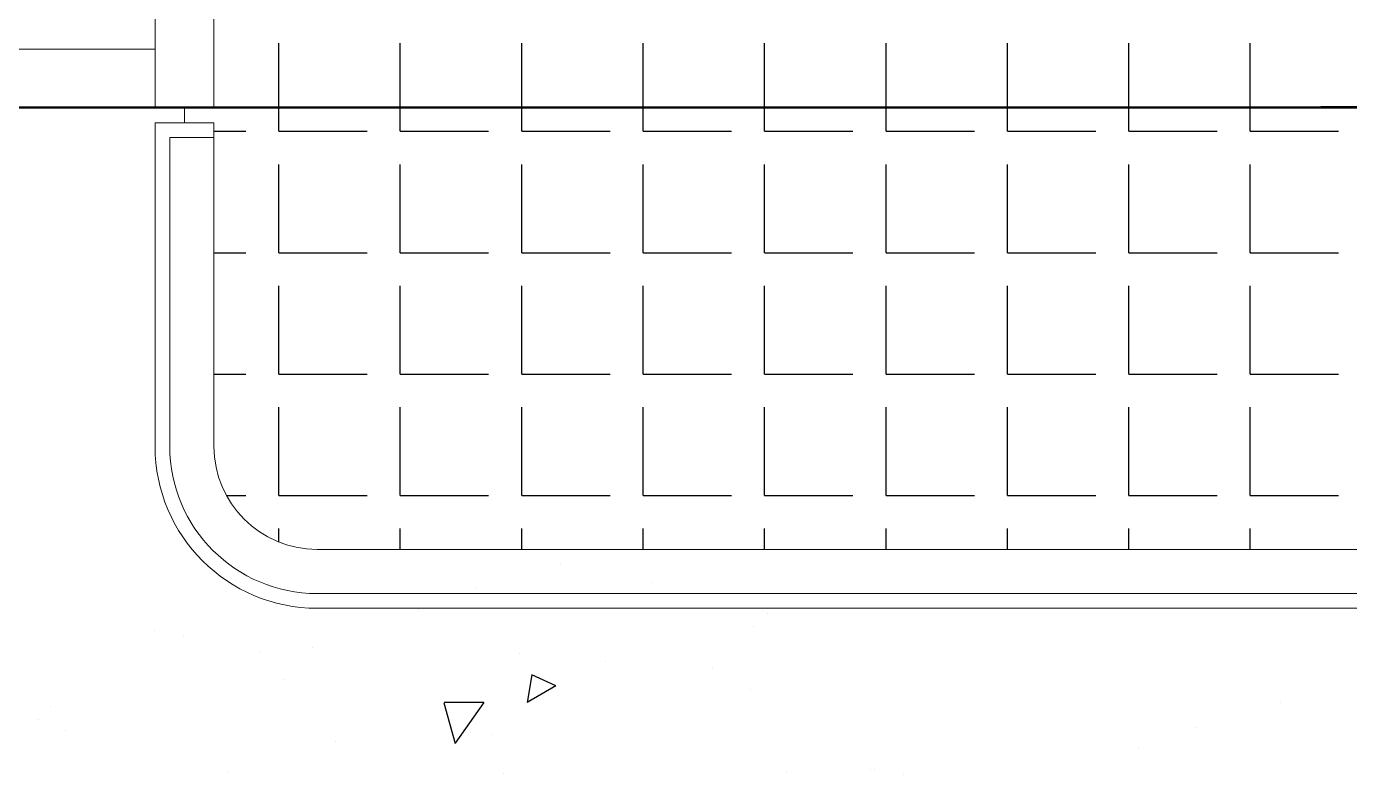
# Model space of a CAD drawing. Header units: inches. Extents: x -7543 to -822, y 102837 to 190349.
# Drawn here: x -837.20993 to -837.18746, y 102837.03776 to 102837.05047 of the extents above; entities that cross this region are included whole.
import ezdxf

# ---------------------------------------------------------------- set-up
doc = ezdxf.new("R2010")
doc.units = ezdxf.units.IN
doc.header["$MEASUREMENT"] = 0
doc.linetypes.add('__ZG_T_P__9', pattern=[22, 1, -10, 1, -10])
doc.linetypes.add('DASHED2', pattern=[9.525, 6.35, -3.175])
doc.layers.add('BALKON', color=7, linetype='Continuous', lineweight=20, true_color=0xffaaa9)
doc.layers.add('DUVAR', color=7, linetype='Continuous', lineweight=35, true_color=0xfc4642)
for name, color, linetype, lineweight in [('BİTKİ', 96, 'Continuous', 25), ('TARAMA', 8, 'Continuous', 25), ('ÇEKME MESAFESİ', 7, 'Continuous', 20)]:
    doc.layers.add(name, color=color, linetype=linetype, lineweight=lineweight)

msp = doc.modelspace()

# ---------------------------------------------------------------- linework, layer by layer
at = {"layer": 'BALKON'}
for p, q in [((-837.207746, 102837.099212), (-837.207746, 102837.049087)), ((-837.206746, 102837.086462), (-837.206746, 102837.049087)), ((-837.278246, 102837.050087), (-837.207746, 102837.050087)), ((-837.278246, 102837.049087), (-837.207746, 102837.049087)), ((-837.207746, 102837.049087), (-837.206746, 102837.049087)), ((-837.207246, 102837.048837), (-837.207246, 102837.049087)), ((-837.207746, 102837.048837), (-837.206746, 102837.048837)), ((-837.207746, 102837.048837), (-837.207746, 102837.043337)), ((-837.206746, 102837.048837), (-837.206746, 102837.043337)), ((-837.207496, 102837.048587), (-837.206746, 102837.048587)), ((-837.207496, 102837.048587), (-837.207496, 102837.043337)), ((-837.185996, 102837.041587), (-837.204996, 102837.041587)), ((-837.186246, 102837.040837), (-837.204996, 102837.040837)), ((-837.185996, 102837.040587), (-837.204996, 102837.040587))]:
    msp.add_line(p, q, dxfattribs=at)
for radius in [0.00275, 0.0025, 0.00175]:
    msp.add_arc((-837.204996, 102837.043337), radius, 180, 270, dxfattribs=at)
at = {"layer": 'BİTKİ'}
for p, q in [((-837.200867, 102837.041347), (-837.200867, 102837.041347)), ((-837.202306, 102837.040923), (-837.202306, 102837.040923)), ((-837.199297, 102837.041028), (-837.199297, 102837.041028)), ((-837.203279, 102837.040573), (-837.203279, 102837.040573)), ((-837.19735, 102837.040491), (-837.19735, 102837.040491)), ((-837.197579, 102837.040278), (-837.197579, 102837.040278)), ((-837.207755, 102837.040211), (-837.207755, 102837.040211)), ((-837.20726, 102837.040119), (-837.20726, 102837.040119)), ((-837.205973, 102837.03986), (-837.205973, 102837.03986)), ((-837.205071, 102837.039926), (-837.205071, 102837.039926)), ((-837.20156, 102837.039824), (-837.20156, 102837.039824)), ((-837.200098, 102837.03968), (-837.200098, 102837.03968)), ((-837.205541, 102837.039369), (-837.205541, 102837.039369)), ((-837.201347, 102837.039455), (-837.201427, 102837.038984)), ((-837.200938, 102837.039267), (-837.201346, 102837.039458)), ((-837.198286, 102837.039562), (-837.198286, 102837.039562)), ((-837.200938, 102837.039267), (-837.201426, 102837.038987)), ((-837.19763, 102837.039199), (-837.19763, 102837.039199)), ((-837.209523, 102837.038914), (-837.209523, 102837.038914)), ((-837.202841, 102837.038983), (-837.202648, 102837.038292)), ((-837.202164, 102837.038987), (-837.202839, 102837.038985)), ((-837.202164, 102837.038987), (-837.202647, 102837.038294)), ((-837.188636, 102837.038991), (-837.188636, 102837.038991)), ((-837.209734, 102837.0387), (-837.209734, 102837.0387)), ((-837.209275, 102837.038505), (-837.209275, 102837.038505)), ((-837.190075, 102837.038566), (-837.190075, 102837.038566)), ((-837.20468, 102837.038329), (-837.20468, 102837.038329)), ((-837.202008, 102837.038442), (-837.202008, 102837.038442)), ((-837.191048, 102837.038217), (-837.191048, 102837.038217)), ((-837.206497, 102837.037793), (-837.206497, 102837.037793)), ((-837.201834, 102837.037778), (-837.201834, 102837.037778)), ((-837.197023, 102837.037798), (-837.197023, 102837.037798)), ((-837.195598, 102837.037852), (-837.195598, 102837.037852)), ((-837.195524, 102837.037855), (-837.195524, 102837.037855)), ((-837.195029, 102837.037762), (-837.195029, 102837.037762))]:
    msp.add_line(p, q, dxfattribs=at)
at = {"layer": 'DUVAR', "linetype": '__ZG_T_P__9'}
msp.add_line((-837.242996, 102837.049087), (-837.146121, 102837.049087), dxfattribs=at)
at = {"layer": 'TARAMA'}
for p, q in [((-837.205645, 102837.049107), (-837.205645, 102837.05019)), ((-837.203582, 102837.049108), (-837.203582, 102837.05019)), ((-837.20152, 102837.049108), (-837.20152, 102837.05019)), ((-837.199457, 102837.049108), (-837.199457, 102837.05019)), ((-837.197395, 102837.049108), (-837.197395, 102837.05019)), ((-837.195332, 102837.049109), (-837.195332, 102837.05019)), ((-837.19327, 102837.049109), (-837.19327, 102837.05019)), ((-837.191207, 102837.049109), (-837.191207, 102837.05019)), ((-837.189145, 102837.04911), (-837.189145, 102837.05019)), ((-837.205645, 102837.04869), (-837.205645, 102837.049087)), ((-837.203582, 102837.04869), (-837.203582, 102837.049087)), ((-837.20152, 102837.04869), (-837.20152, 102837.049087)), ((-837.199457, 102837.04869), (-837.199457, 102837.049087)), ((-837.197395, 102837.04869), (-837.197395, 102837.049087)), ((-837.195332, 102837.04869), (-837.195332, 102837.049087)), ((-837.19327, 102837.04869), (-837.19327, 102837.049087)), ((-837.191207, 102837.04869), (-837.191207, 102837.049087)), ((-837.189145, 102837.04869), (-837.189145, 102837.049087)), ((-837.206746, 102837.04869), (-837.206207, 102837.04869)), ((-837.205645, 102837.04869), (-837.204145, 102837.04869)), ((-837.203582, 102837.04869), (-837.202082, 102837.04869)), ((-837.20152, 102837.04869), (-837.20002, 102837.04869)), ((-837.199457, 102837.04869), (-837.197957, 102837.04869)), ((-837.197395, 102837.04869), (-837.195895, 102837.04869)), ((-837.195332, 102837.04869), (-837.193832, 102837.04869)), ((-837.19327, 102837.04869), (-837.19177, 102837.04869)), ((-837.191207, 102837.04869), (-837.189707, 102837.04869)), ((-837.189145, 102837.04869), (-837.187645, 102837.04869)), ((-837.205645, 102837.046628), (-837.205645, 102837.048128)), ((-837.203582, 102837.046628), (-837.203582, 102837.048128)), ((-837.20152, 102837.046628), (-837.20152, 102837.048128)), ((-837.199457, 102837.046628), (-837.199457, 102837.048128)), ((-837.197395, 102837.046628), (-837.197395, 102837.048128)), ((-837.195332, 102837.046628), (-837.195332, 102837.048128)), ((-837.19327, 102837.046628), (-837.19327, 102837.048128)), ((-837.191207, 102837.046628), (-837.191207, 102837.048128)), ((-837.189145, 102837.046628), (-837.189145, 102837.048128)), ((-837.206746, 102837.046628), (-837.206207, 102837.046628)), ((-837.205645, 102837.046628), (-837.204145, 102837.046628)), ((-837.203582, 102837.046628), (-837.202082, 102837.046628)), ((-837.20152, 102837.046628), (-837.20002, 102837.046628)), ((-837.199457, 102837.046628), (-837.197957, 102837.046628)), ((-837.197395, 102837.046628), (-837.195895, 102837.046628)), ((-837.195332, 102837.046628), (-837.193832, 102837.046628)), ((-837.19327, 102837.046628), (-837.19177, 102837.046628)), ((-837.191207, 102837.046628), (-837.189707, 102837.046628)), ((-837.189145, 102837.046628), (-837.187645, 102837.046628)), ((-837.205645, 102837.044565), (-837.205645, 102837.046065)), ((-837.203582, 102837.044565), (-837.203582, 102837.046065)), ((-837.20152, 102837.044565), (-837.20152, 102837.046065)), ((-837.199457, 102837.044565), (-837.199457, 102837.046065)), ((-837.197395, 102837.044565), (-837.197395, 102837.046065)), ((-837.195332, 102837.044565), (-837.195332, 102837.046065)), ((-837.19327, 102837.044565), (-837.19327, 102837.046065)), ((-837.191207, 102837.044565), (-837.191207, 102837.046065)), ((-837.189145, 102837.044565), (-837.189145, 102837.046065)), ((-837.206746, 102837.044565), (-837.206207, 102837.044565)), ((-837.205645, 102837.044565), (-837.204145, 102837.044565)), ((-837.203582, 102837.044565), (-837.202082, 102837.044565)), ((-837.20152, 102837.044565), (-837.20002, 102837.044565)), ((-837.199457, 102837.044565), (-837.197957, 102837.044565)), ((-837.197395, 102837.044565), (-837.195895, 102837.044565)), ((-837.195332, 102837.044565), (-837.193832, 102837.044565)), ((-837.19327, 102837.044565), (-837.19177, 102837.044565)), ((-837.191207, 102837.044565), (-837.189707, 102837.044565)), ((-837.189145, 102837.044565), (-837.187645, 102837.044565)), ((-837.205645, 102837.042503), (-837.205645, 102837.044003)), ((-837.203582, 102837.042503), (-837.203582, 102837.044003)), ((-837.20152, 102837.042503), (-837.20152, 102837.044003)), ((-837.199457, 102837.042503), (-837.199457, 102837.044003)), ((-837.197395, 102837.042503), (-837.197395, 102837.044003)), ((-837.195332, 102837.042503), (-837.195332, 102837.044003)), ((-837.19327, 102837.042503), (-837.19327, 102837.044003)), ((-837.191207, 102837.042503), (-837.191207, 102837.044003)), ((-837.189145, 102837.042503), (-837.189145, 102837.044003)), ((-837.206534, 102837.042503), (-837.206207, 102837.042503)), ((-837.205645, 102837.042503), (-837.204145, 102837.042503)), ((-837.203582, 102837.042503), (-837.202082, 102837.042503)), ((-837.20152, 102837.042503), (-837.20002, 102837.042503)), ((-837.199457, 102837.042503), (-837.197957, 102837.042503)), ((-837.197395, 102837.042503), (-837.195895, 102837.042503)), ((-837.195332, 102837.042503), (-837.193832, 102837.042503)), ((-837.19327, 102837.042503), (-837.19177, 102837.042503)), ((-837.191207, 102837.042503), (-837.189707, 102837.042503)), ((-837.189145, 102837.042503), (-837.187645, 102837.042503)), ((-837.205645, 102837.041712), (-837.205645, 102837.04194)), ((-837.203582, 102837.041587), (-837.203582, 102837.04194)), ((-837.20152, 102837.041587), (-837.20152, 102837.04194)), ((-837.199457, 102837.041587), (-837.199457, 102837.04194)), ((-837.197395, 102837.041587), (-837.197395, 102837.04194)), ((-837.195332, 102837.041587), (-837.195332, 102837.04194)), ((-837.19327, 102837.041587), (-837.19327, 102837.04194)), ((-837.191207, 102837.041587), (-837.191207, 102837.04194)), ((-837.189145, 102837.041587), (-837.189145, 102837.04194))]:
    msp.add_line(p, q, dxfattribs=at)
at = {"layer": 'ÇEKME MESAFESİ', "linetype": 'DASHED2', "ltscale": 10}
for p, q in [((-837.341673, 102837.049087), (-837.187945, 102837.04911)), ((-837.187945, 102837.04911), (-837.049829, 102837.049082))]:
    msp.add_line(p, q, dxfattribs=at)

doc.saveas('drawing.dxf')
